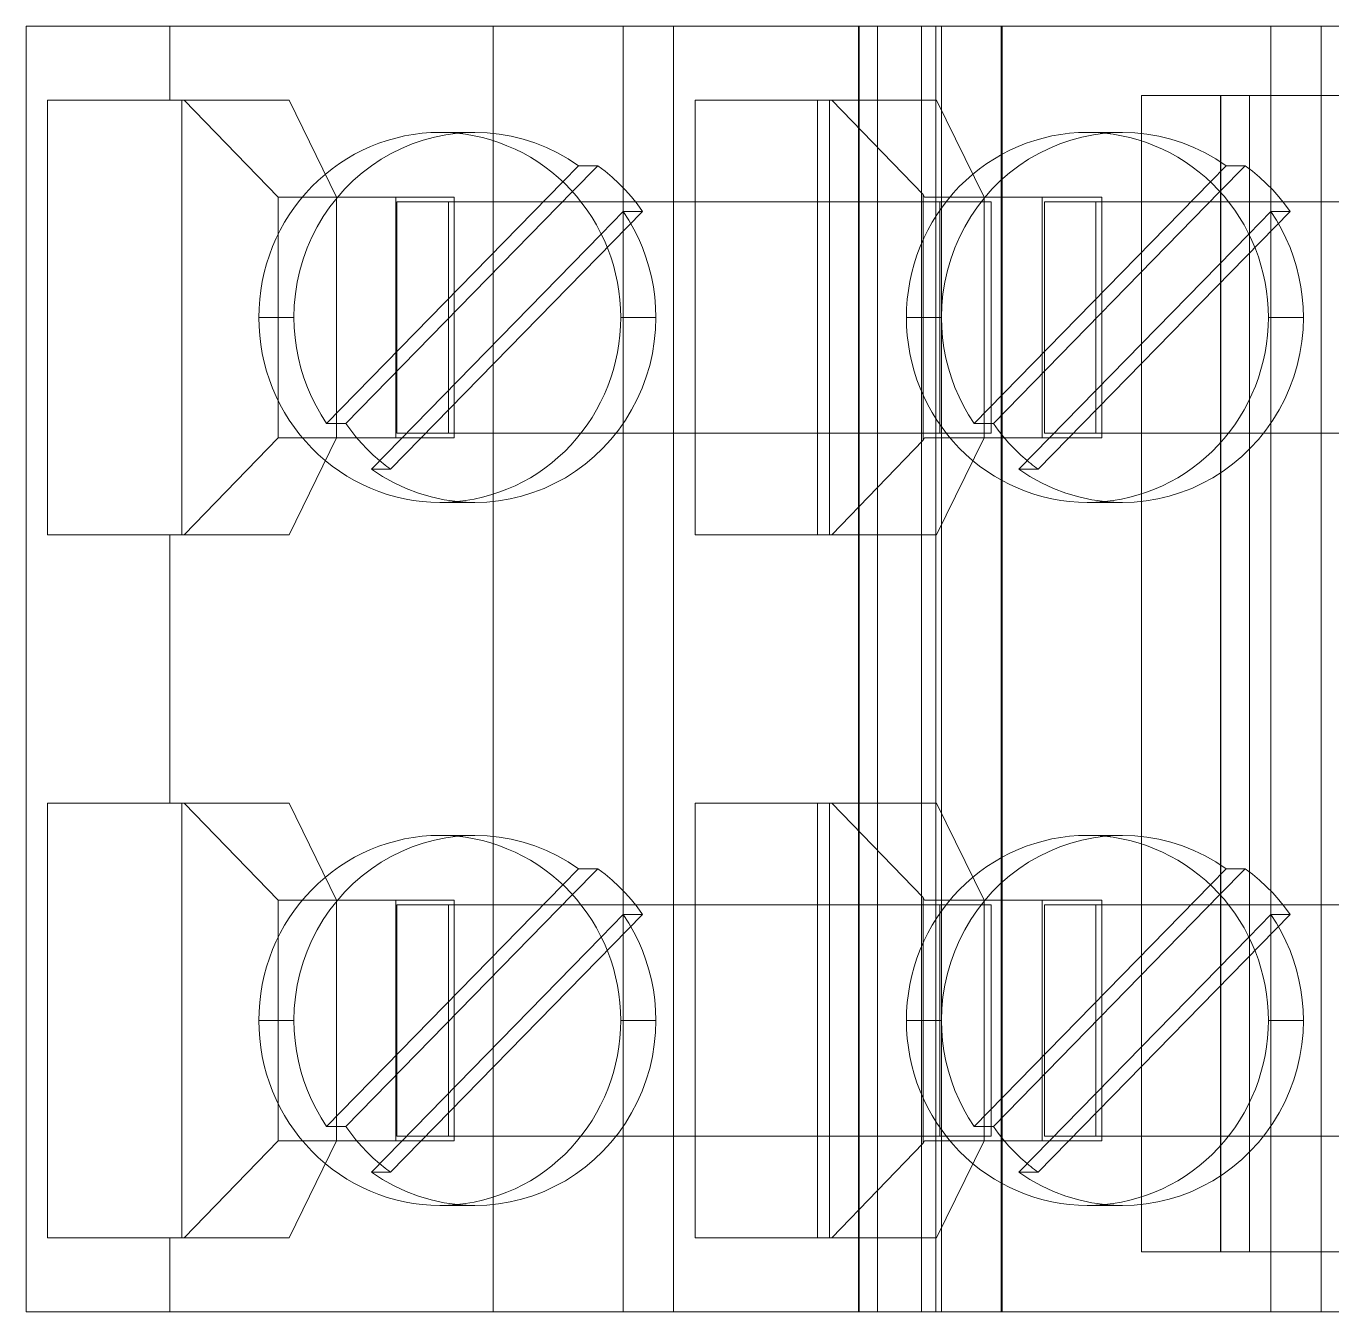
# Model space of a CAD drawing. Header units: millimetres. Extents: x 2936 to 53953, y 1541 to 47526.
# Drawn here: x 47518.46 to 47532.57, y 45527.97 to 45541.87 of the extents above; entities that cross this region are included whole.
import ezdxf

# ---------------------------------------------------------------- set-up
doc = ezdxf.new("R2010")
doc.units = ezdxf.units.MM
doc.set_wipeout_variables(frame=1)
doc.layers.add('000-PI-Oprema', color=30, linetype='Continuous', lineweight=5)

# ---------------------------------------------------------------- blocks, each defined once
blk = doc.blocks.new('2967060')
blk.add_wipeout([(-7.118, 10.618), (6.782, 10.618), (6.782, -69.382), (-7.118, -69.382)]).dxf.layer = '000-PI-Oprema'
at = {"layer": '000-PI-Oprema'}
for p, q in [((-7.118, -55.382), (-7.118, -50.382)), ((-6.368, -50.324), (-6.368, -56.47)), ((6.132, -50.324), (6.132, -56.47)), ((6.782, -55.382), (6.782, -50.382)), ((-5.218, -52.505), (-5.218, -58.374)), ((-2.718, -52.505), (-2.718, -58.374)), ((2.382, -52.505), (2.382, -58.374)), ((4.882, -52.505), (4.882, -58.374)), ((-7.118, -55.926), (-7.118, -55.382)), ((-7.118, -55.382), (-7.118, -55.382)), ((-7.118, -55.382), (6.782, -55.382)), ((6.782, -55.382), (6.782, -55.382)), ((6.782, -55.926), (6.782, -55.382)), ((-4.408, -55.622), (-4.3, -55.601)), ((-4.3, -55.601), (-4.19, -55.586)), ((-4.19, -55.586), (-4.08, -55.577)), ((-4.08, -55.577), (-3.968, -55.574)), ((-3.968, -55.953), (-3.968, -55.574)), ((-3.968, -55.574), (-3.837, -55.578)), ((-3.837, -55.578), (-3.707, -55.591)), ((-3.707, -55.591), (-3.578, -55.612)), ((-3.578, -55.612), (-3.45, -55.641)), ((3.192, -55.622), (3.3, -55.601)), ((3.3, -55.601), (3.41, -55.586)), ((3.41, -55.586), (3.52, -55.577)), ((3.52, -55.577), (3.632, -55.574)), ((3.632, -55.953), (3.632, -55.574)), ((3.632, -55.574), (3.763, -55.578)), ((3.763, -55.578), (3.893, -55.591)), ((3.893, -55.591), (4.022, -55.612)), ((4.022, -55.612), (4.15, -55.641)), ((-5.195, -55.777), (-5.113, -55.718)), ((-5.113, -55.926), (-5.113, -55.718)), ((-2.328, -58.442), (-5.113, -55.718)), ((-4.825, -55.763), (-4.724, -55.719)), ((-4.724, -55.719), (-4.621, -55.681)), ((-4.621, -55.681), (-4.515, -55.649)), ((-4.515, -55.649), (-4.408, -55.622)), ((-3.45, -55.641), (-3.326, -55.678)), ((-3.326, -55.678), (-3.203, -55.723)), ((-3.203, -55.723), (-3.084, -55.776)), ((2.405, -55.777), (2.487, -55.718)), ((2.487, -55.926), (2.487, -55.718)), ((2.487, -55.718), (5.272, -58.442)), ((2.775, -55.763), (2.876, -55.719)), ((2.876, -55.719), (2.979, -55.681)), ((2.979, -55.681), (3.085, -55.649)), ((3.085, -55.649), (3.192, -55.622)), ((4.15, -55.641), (4.274, -55.678)), ((4.274, -55.678), (4.397, -55.723)), ((4.397, -55.723), (4.516, -55.776)), ((-5.347, -55.905), (-5.273, -55.839)), ((-5.273, -55.839), (-5.195, -55.777)), ((-5.113, -55.926), (-5.02, -55.866)), ((-5.02, -55.866), (-4.924, -55.812)), ((-4.924, -55.812), (-4.825, -55.763)), ((-3.084, -55.776), (-2.969, -55.836)), ((-2.969, -55.836), (-2.857, -55.904)), ((2.253, -55.905), (2.327, -55.839)), ((2.327, -55.839), (2.405, -55.777)), ((2.487, -55.926), (2.58, -55.866)), ((2.58, -55.866), (2.676, -55.812)), ((2.676, -55.812), (2.775, -55.763)), ((4.516, -55.776), (4.631, -55.836)), ((4.631, -55.836), (4.743, -55.904)), ((-7.118, -62.382), (-7.118, -55.926)), ((-7.118, -55.926), (6.782, -55.926)), ((-5.485, -56.047), (-5.418, -55.975)), ((-5.418, -55.975), (-5.347, -55.905)), ((-4.87, -56.164), (-5.113, -55.926)), ((-4.622, -56.061), (-4.532, -56.033)), ((-4.532, -56.033), (-4.44, -56.009)), ((-4.44, -56.009), (-4.347, -55.989)), ((-4.347, -55.989), (-4.254, -55.973)), ((-4.254, -55.973), (-4.159, -55.962)), ((-4.159, -55.962), (-4.064, -55.956)), ((-4.064, -55.956), (-3.968, -55.953)), ((-3.968, -55.953), (-3.873, -55.956)), ((-3.873, -55.956), (-3.778, -55.962)), ((-3.778, -55.962), (-3.683, -55.973)), ((-3.683, -55.973), (-3.589, -55.989)), ((-3.589, -55.989), (-3.496, -56.009)), ((-3.496, -56.009), (-3.405, -56.033)), ((-3.405, -56.033), (-3.314, -56.061)), ((-2.857, -55.904), (-2.75, -55.979)), ((-2.75, -55.979), (-2.649, -56.06)), ((2.115, -56.047), (2.182, -55.975)), ((2.182, -55.975), (2.253, -55.905)), ((2.73, -56.164), (2.487, -55.926)), ((2.978, -56.061), (3.068, -56.033)), ((3.068, -56.033), (3.16, -56.009)), ((3.16, -56.009), (3.253, -55.989)), ((3.253, -55.989), (3.346, -55.973)), ((3.346, -55.973), (3.441, -55.962)), ((3.441, -55.962), (3.536, -55.956)), ((3.536, -55.956), (3.632, -55.953)), ((3.632, -55.953), (3.727, -55.956)), ((3.727, -55.956), (3.822, -55.962)), ((3.822, -55.962), (3.917, -55.973)), ((3.917, -55.973), (4.011, -55.989)), ((4.011, -55.989), (4.104, -56.009)), ((4.104, -56.009), (4.195, -56.033)), ((4.195, -56.033), (4.286, -56.061)), ((4.743, -55.904), (4.85, -55.979)), ((4.85, -55.979), (4.951, -56.06)), ((6.782, -62.382), (6.782, -55.926)), ((-6.368, -56.156), (6.132, -56.156)), ((-5.608, -56.203), (-5.549, -56.123)), ((-5.549, -56.123), (-5.485, -56.047)), ((-4.968, -56.215), (-4.884, -56.171)), ((-4.884, -56.171), (-4.799, -56.13)), ((-2.328, -58.65), (-4.87, -56.164)), ((-4.799, -56.13), (-4.711, -56.093)), ((-4.711, -56.093), (-4.622, -56.061)), ((-3.314, -56.061), (-3.225, -56.093)), ((-3.225, -56.093), (-3.138, -56.13)), ((-3.138, -56.13), (-3.052, -56.171)), ((-3.052, -56.171), (-2.969, -56.215)), ((-2.649, -56.06), (-2.554, -56.148)), ((-2.554, -56.148), (-2.464, -56.241)), ((1.992, -56.203), (2.051, -56.123)), ((2.051, -56.123), (2.115, -56.047)), ((2.632, -56.215), (2.716, -56.171)), ((2.716, -56.171), (2.801, -56.13)), ((5.272, -58.65), (2.73, -56.164)), ((2.801, -56.13), (2.889, -56.093)), ((2.889, -56.093), (2.978, -56.061)), ((4.286, -56.061), (4.375, -56.093)), ((4.375, -56.093), (4.462, -56.13)), ((4.462, -56.13), (4.548, -56.171)), ((4.548, -56.171), (4.631, -56.215)), ((4.951, -56.06), (5.046, -56.148)), ((5.046, -56.148), (5.136, -56.241)), ((-5.608, -56.41), (-5.608, -56.203)), ((-5.608, -56.203), (-5.329, -56.476)), ((-5.205, -56.373), (-5.129, -56.317)), ((-5.129, -56.317), (-5.05, -56.264)), ((-5.05, -56.264), (-4.968, -56.215)), ((-2.969, -56.215), (-2.887, -56.264)), ((-2.887, -56.264), (-2.808, -56.317)), ((-2.808, -56.317), (-2.731, -56.373)), ((-2.464, -56.241), (-2.382, -56.339)), ((1.992, -56.41), (1.992, -56.203)), ((2.271, -56.476), (1.992, -56.203)), ((2.395, -56.373), (2.471, -56.317)), ((2.471, -56.317), (2.55, -56.264)), ((2.55, -56.264), (2.632, -56.215)), ((4.631, -56.215), (4.713, -56.264)), ((4.713, -56.264), (4.792, -56.317)), ((4.792, -56.317), (4.869, -56.373)), ((5.136, -56.241), (5.218, -56.339)), ((-5.682, -56.521), (-5.608, -56.41)), ((-5.608, -56.41), (-5.435, -56.58)), ((-5.349, -56.494), (-5.279, -56.432)), ((-5.279, -56.432), (-5.205, -56.373)), ((-2.731, -56.373), (-2.658, -56.432)), ((-2.658, -56.432), (-2.588, -56.494)), ((-2.382, -56.339), (-2.306, -56.443)), ((-2.306, -56.443), (-2.236, -56.552)), ((1.918, -56.521), (1.992, -56.41)), ((1.992, -56.41), (2.165, -56.58)), ((2.251, -56.494), (2.321, -56.432)), ((2.321, -56.432), (2.395, -56.373)), ((4.869, -56.373), (4.942, -56.432)), ((4.942, -56.432), (5.012, -56.494)), ((5.218, -56.339), (5.294, -56.443)), ((5.294, -56.443), (5.364, -56.552)), ((6.132, -56.466), (-6.368, -56.466)), ((6.132, -56.47), (-6.368, -56.47)), ((-6.368, -56.47), (-6.368, -57.324)), ((-5.748, -56.637), (-5.682, -56.521)), ((-5.48, -56.629), (-5.416, -56.56)), ((-5.435, -56.58), (-2.823, -59.134)), ((-5.416, -56.56), (-5.349, -56.494)), ((-5.329, -56.476), (-2.823, -58.926)), ((-2.588, -56.494), (-2.52, -56.56)), ((-2.52, -56.56), (-2.457, -56.629)), ((-2.236, -56.552), (-2.175, -56.665)), ((1.852, -56.637), (1.918, -56.521)), ((2.12, -56.629), (2.184, -56.56)), ((2.165, -56.58), (4.777, -59.134)), ((2.184, -56.56), (2.251, -56.494)), ((4.777, -58.926), (2.271, -56.476)), ((5.012, -56.494), (5.08, -56.56)), ((5.08, -56.56), (5.143, -56.629)), ((5.364, -56.552), (5.425, -56.665)), ((6.132, -56.47), (6.132, -57.324)), ((-5.806, -56.758), (-5.748, -56.637)), ((-5.597, -56.775), (-5.54, -56.7)), ((-5.54, -56.7), (-5.48, -56.629)), ((-2.457, -56.629), (-2.396, -56.7)), ((-2.396, -56.7), (-2.339, -56.775)), ((-2.175, -56.665), (-2.12, -56.782)), ((1.794, -56.758), (1.852, -56.637)), ((2.003, -56.775), (2.06, -56.7)), ((2.06, -56.7), (2.12, -56.629)), ((5.143, -56.629), (5.204, -56.7)), ((5.204, -56.7), (5.261, -56.775)), ((5.425, -56.665), (5.48, -56.782)), ((-5.896, -57.008), (-5.855, -56.882)), ((-5.855, -56.882), (-5.806, -56.758)), ((-5.7, -56.931), (-5.651, -56.852)), ((-5.651, -56.852), (-5.597, -56.775)), ((-2.339, -56.775), (-2.286, -56.852)), ((-2.286, -56.852), (-2.236, -56.931)), ((-2.12, -56.782), (-2.074, -56.903)), ((1.704, -57.008), (1.745, -56.882)), ((1.745, -56.882), (1.794, -56.758)), ((1.9, -56.931), (1.949, -56.852)), ((1.949, -56.852), (2.003, -56.775)), ((5.261, -56.775), (5.314, -56.852)), ((5.314, -56.852), (5.364, -56.931)), ((5.48, -56.782), (5.526, -56.903)), ((-5.927, -57.137), (-5.896, -57.008)), ((-5.788, -57.097), (-5.746, -57.013)), ((-5.746, -57.013), (-5.7, -56.931)), ((-2.236, -56.931), (-2.191, -57.013)), ((-2.191, -57.013), (-2.149, -57.097)), ((-2.074, -56.903), (-2.036, -57.025)), ((-2.036, -57.025), (-2.007, -57.149)), ((1.673, -57.137), (1.704, -57.008)), ((1.812, -57.097), (1.854, -57.013)), ((1.854, -57.013), (1.9, -56.931)), ((5.364, -56.931), (5.409, -57.013)), ((5.409, -57.013), (5.451, -57.097)), ((5.526, -56.903), (5.564, -57.025)), ((5.564, -57.025), (5.593, -57.149)), ((-5.95, -57.267), (-5.927, -57.137)), ((-5.825, -57.184), (-5.788, -57.097)), ((-2.149, -57.097), (-2.111, -57.184)), ((-2.007, -57.149), (-1.985, -57.275)), ((1.65, -57.267), (1.673, -57.137)), ((1.775, -57.184), (1.812, -57.097)), ((5.451, -57.097), (5.489, -57.184)), ((5.593, -57.149), (5.615, -57.275)), ((-5.964, -57.398), (-5.95, -57.267)), ((-5.888, -57.36), (-5.859, -57.271)), ((-5.859, -57.271), (-5.825, -57.184)), ((-2.111, -57.184), (-2.078, -57.271)), ((-2.078, -57.271), (-2.049, -57.36)), ((-1.985, -57.275), (-1.973, -57.402)), ((1.636, -57.398), (1.65, -57.267)), ((1.712, -57.36), (1.741, -57.271)), ((1.741, -57.271), (1.775, -57.184)), ((5.489, -57.184), (5.522, -57.271)), ((5.522, -57.271), (5.551, -57.36)), ((5.615, -57.275), (5.627, -57.402)), ((6.132, -57.324), (-6.368, -57.324)), ((-5.968, -57.53), (-5.964, -57.398)), ((-5.932, -57.54), (-5.912, -57.45)), ((-5.912, -57.45), (-5.888, -57.36)), ((-2.049, -57.36), (-2.025, -57.45)), ((-2.025, -57.45), (-2.004, -57.54)), ((-1.973, -57.402), (-1.968, -57.53)), ((1.632, -57.53), (1.636, -57.398)), ((1.668, -57.54), (1.688, -57.45)), ((1.688, -57.45), (1.712, -57.36)), ((5.551, -57.36), (5.575, -57.45)), ((5.575, -57.45), (5.596, -57.54)), ((5.627, -57.402), (5.632, -57.53)), ((-5.968, -57.562), (-5.968, -57.53)), ((-5.968, -57.578), (-5.968, -57.53)), ((-5.967, -57.593), (-5.968, -57.562)), ((-5.968, -57.625), (-5.968, -57.578)), ((-5.948, -57.632), (-5.932, -57.54)), ((-2.004, -57.54), (-1.989, -57.632)), ((-1.968, -57.53), (-1.969, -57.562)), ((-1.969, -57.562), (-1.969, -57.593)), ((-1.968, -57.578), (-1.968, -57.53)), ((-1.968, -57.625), (-1.968, -57.578)), ((1.632, -57.562), (1.632, -57.53)), ((1.632, -57.578), (1.632, -57.53)), ((1.633, -57.593), (1.632, -57.562)), ((1.632, -57.625), (1.632, -57.578)), ((1.652, -57.632), (1.668, -57.54)), ((5.596, -57.54), (5.611, -57.632)), ((5.632, -57.53), (5.631, -57.562)), ((5.631, -57.562), (5.631, -57.593)), ((5.632, -57.578), (5.632, -57.53)), ((5.632, -57.625), (5.632, -57.578)), ((-5.968, -57.672), (-5.968, -57.625)), ((-5.968, -57.72), (-5.968, -57.672)), ((-5.968, -57.767), (-5.968, -57.72)), ((-5.966, -57.625), (-5.967, -57.593)), ((-5.964, -57.657), (-5.966, -57.625)), ((-5.966, -57.817), (-5.959, -57.724)), ((-5.962, -57.688), (-5.964, -57.657)), ((-5.959, -57.72), (-5.962, -57.688)), ((-5.959, -57.724), (-5.948, -57.632)), ((-5.942, -57.845), (-5.959, -57.72)), ((-1.978, -57.72), (-1.997, -57.863)), ((-1.989, -57.632), (-1.977, -57.724)), ((-1.975, -57.688), (-1.978, -57.72)), ((-1.977, -57.724), (-1.971, -57.817)), ((-1.973, -57.657), (-1.975, -57.688)), ((-1.971, -57.625), (-1.973, -57.657)), ((-1.969, -57.593), (-1.971, -57.625)), ((-1.968, -57.672), (-1.968, -57.625)), ((-1.968, -57.72), (-1.968, -57.672)), ((-1.968, -57.767), (-1.968, -57.72)), ((1.632, -57.672), (1.632, -57.625)), ((1.632, -57.72), (1.632, -57.672)), ((1.632, -57.767), (1.632, -57.72)), ((1.634, -57.625), (1.633, -57.593)), ((1.636, -57.657), (1.634, -57.625)), ((1.634, -57.817), (1.641, -57.724)), ((1.638, -57.688), (1.636, -57.657)), ((1.641, -57.72), (1.638, -57.688)), ((1.641, -57.724), (1.652, -57.632)), ((1.658, -57.845), (1.641, -57.72)), ((5.622, -57.72), (5.603, -57.863)), ((5.611, -57.632), (5.623, -57.724)), ((5.625, -57.688), (5.622, -57.72)), ((5.623, -57.724), (5.629, -57.817)), ((5.627, -57.657), (5.625, -57.688)), ((5.629, -57.625), (5.627, -57.657)), ((5.631, -57.593), (5.629, -57.625)), ((5.632, -57.672), (5.632, -57.625)), ((5.632, -57.72), (5.632, -57.672)), ((5.632, -57.767), (5.632, -57.72)), ((-5.968, -57.815), (-5.968, -57.767)), ((-5.968, -57.862), (-5.968, -57.815)), ((-5.968, -57.91), (-5.966, -57.817)), ((-5.968, -57.91), (-5.968, -57.862)), ((-5.918, -57.968), (-5.942, -57.845)), ((-2.668, -57.754), (-5.268, -57.754)), ((-5.268, -57.754), (-5.268, -58.398)), ((-2.718, -57.817), (-5.218, -57.817)), ((-2.668, -58.398), (-2.668, -57.754)), ((-1.997, -57.863), (-2.028, -58.003)), ((-1.971, -57.817), (-1.968, -57.91)), ((-1.968, -57.815), (-1.968, -57.767)), ((-1.968, -57.862), (-1.968, -57.815)), ((-1.968, -57.91), (-1.968, -57.862)), ((1.632, -57.815), (1.632, -57.767)), ((1.632, -57.862), (1.632, -57.815)), ((1.632, -57.91), (1.634, -57.817)), ((1.632, -57.91), (1.632, -57.862)), ((1.682, -57.968), (1.658, -57.845)), ((4.932, -57.754), (2.332, -57.754)), ((2.332, -57.754), (2.332, -58.398)), ((4.882, -57.817), (2.382, -57.817)), ((4.932, -58.398), (4.932, -57.754)), ((5.603, -57.863), (5.572, -58.003)), ((5.629, -57.817), (5.632, -57.91)), ((5.632, -57.815), (5.632, -57.767)), ((5.632, -57.862), (5.632, -57.815)), ((5.632, -57.91), (5.632, -57.862)), ((-5.966, -58.006), (-5.968, -57.91)), ((-5.959, -58.102), (-5.966, -58.006)), ((-5.885, -58.09), (-5.918, -57.968)), ((-2.028, -58.003), (-2.068, -58.141)), ((-1.971, -58.006), (-1.978, -58.102)), ((-1.968, -57.91), (-1.971, -58.006)), ((1.634, -58.006), (1.632, -57.91)), ((1.641, -58.102), (1.634, -58.006)), ((1.715, -58.09), (1.682, -57.968)), ((5.572, -58.003), (5.532, -58.141)), ((5.629, -58.006), (5.622, -58.102)), ((5.632, -57.91), (5.629, -58.006)), ((-5.947, -58.197), (-5.959, -58.102)), ((-5.844, -58.208), (-5.885, -58.09)), ((-2.068, -58.141), (-2.119, -58.275)), ((-1.978, -58.102), (-1.99, -58.197)), ((1.653, -58.197), (1.641, -58.102)), ((1.756, -58.208), (1.715, -58.09)), ((5.532, -58.141), (5.481, -58.275)), ((5.622, -58.102), (5.61, -58.197)), ((-5.93, -58.292), (-5.947, -58.197)), ((-5.908, -58.386), (-5.93, -58.292)), ((-5.796, -58.324), (-5.844, -58.208)), ((-2.119, -58.275), (-2.179, -58.405)), ((-2.007, -58.292), (-2.029, -58.386)), ((-1.99, -58.197), (-2.007, -58.292)), ((1.67, -58.292), (1.653, -58.197)), ((1.692, -58.386), (1.67, -58.292)), ((1.804, -58.324), (1.756, -58.208)), ((5.481, -58.275), (5.421, -58.405)), ((5.593, -58.292), (5.571, -58.386)), ((5.61, -58.197), (5.593, -58.292)), ((-5.882, -58.479), (-5.908, -58.386)), ((-5.741, -58.436), (-5.796, -58.324)), ((-5.678, -58.545), (-5.741, -58.436)), ((-5.268, -59.67), (-5.268, -58.398)), ((-2.668, -58.398), (-5.268, -58.398)), ((-5.218, -58.374), (-2.718, -58.374)), ((-2.668, -58.398), (-2.668, -59.67)), ((-2.179, -58.405), (-2.249, -58.53)), ((-2.029, -58.386), (-2.055, -58.479)), ((1.718, -58.479), (1.692, -58.386)), ((1.859, -58.436), (1.804, -58.324)), ((1.922, -58.545), (1.859, -58.436)), ((4.932, -58.398), (2.332, -58.398)), ((2.332, -59.67), (2.332, -58.398)), ((2.382, -58.374), (4.882, -58.374)), ((4.932, -58.398), (4.932, -59.67)), ((5.421, -58.405), (5.351, -58.53)), ((5.571, -58.386), (5.545, -58.479)), ((-5.851, -58.57), (-5.882, -58.479)), ((-5.816, -58.659), (-5.851, -58.57)), ((-5.608, -58.65), (-5.678, -58.545)), ((-2.42, -58.561), (-2.48, -58.629)), ((-2.404, -58.541), (-2.42, -58.561)), ((-2.388, -58.522), (-2.404, -58.541)), ((-2.373, -58.502), (-2.388, -58.522)), ((-2.358, -58.482), (-2.373, -58.502)), ((-2.343, -58.462), (-2.358, -58.482)), ((-2.328, -58.442), (-2.343, -58.462)), ((-2.328, -58.65), (-2.328, -58.442)), ((-2.249, -58.53), (-2.328, -58.65)), ((-2.086, -58.57), (-2.121, -58.659)), ((-2.055, -58.479), (-2.086, -58.57)), ((1.749, -58.57), (1.718, -58.479)), ((1.784, -58.659), (1.749, -58.57)), ((1.992, -58.65), (1.922, -58.545)), ((5.18, -58.561), (5.12, -58.629)), ((5.196, -58.541), (5.18, -58.561)), ((5.212, -58.522), (5.196, -58.541)), ((5.227, -58.502), (5.212, -58.522)), ((5.242, -58.482), (5.227, -58.502)), ((5.257, -58.462), (5.242, -58.482)), ((5.272, -58.442), (5.257, -58.462)), ((5.272, -58.65), (5.272, -58.442)), ((5.351, -58.53), (5.272, -58.65)), ((5.514, -58.57), (5.479, -58.659)), ((5.545, -58.479), (5.514, -58.57)), ((-5.776, -58.746), (-5.816, -58.659)), ((-5.531, -58.751), (-5.608, -58.65)), ((-2.543, -58.695), (-2.609, -58.758)), ((-2.48, -58.629), (-2.543, -58.695)), ((-2.121, -58.659), (-2.161, -58.746)), ((1.824, -58.746), (1.784, -58.659)), ((2.069, -58.751), (1.992, -58.65)), ((5.057, -58.695), (4.991, -58.758)), ((5.12, -58.629), (5.057, -58.695)), ((5.479, -58.659), (5.439, -58.746)), ((-7.118, -58.829), (6.782, -58.829)), ((-7.118, -58.841), (6.782, -58.841)), ((-5.732, -58.832), (-5.776, -58.746)), ((-5.684, -58.915), (-5.732, -58.832)), ((-5.448, -58.847), (-5.531, -58.751)), ((-5.358, -58.937), (-5.448, -58.847)), ((-2.678, -58.817), (-2.75, -58.873)), ((-2.609, -58.758), (-2.678, -58.817)), ((-2.205, -58.832), (-2.253, -58.915)), ((-2.161, -58.746), (-2.205, -58.832)), ((1.868, -58.832), (1.824, -58.746)), ((1.916, -58.915), (1.868, -58.832)), ((2.152, -58.847), (2.069, -58.751)), ((2.242, -58.937), (2.152, -58.847)), ((4.922, -58.817), (4.85, -58.873)), ((4.991, -58.758), (4.922, -58.817)), ((5.395, -58.832), (5.347, -58.915)), ((5.439, -58.746), (5.395, -58.832)), ((-5.632, -58.996), (-5.684, -58.915)), ((-5.575, -59.075), (-5.632, -58.996)), ((-5.263, -59.021), (-5.358, -58.937)), ((-5.218, -58.948), (-5.218, -59.505)), ((-2.718, -58.948), (-5.218, -58.948)), ((-2.75, -58.873), (-2.823, -58.926)), ((-2.823, -59.134), (-2.823, -58.926)), ((-2.718, -58.948), (-2.718, -59.505)), ((-2.305, -58.996), (-2.362, -59.075)), ((-2.253, -58.915), (-2.305, -58.996)), ((1.968, -58.996), (1.916, -58.915)), ((2.025, -59.075), (1.968, -58.996)), ((2.337, -59.021), (2.242, -58.937)), ((2.382, -58.948), (4.882, -58.948)), ((2.382, -58.948), (2.382, -59.505)), ((4.85, -58.873), (4.777, -58.926)), ((4.777, -59.134), (4.777, -58.926)), ((4.882, -59.505), (4.882, -58.948)), ((5.295, -58.996), (5.238, -59.075)), ((5.347, -58.915), (5.295, -58.996)), ((-5.268, -59.026), (-6.318, -59.54)), ((-5.514, -59.151), (-5.575, -59.075)), ((-5.268, -59.026), (-2.668, -59.026)), ((-5.163, -59.099), (-5.263, -59.021)), ((-5.059, -59.17), (-5.163, -59.099)), ((-2.823, -59.134), (-2.916, -59.194)), ((-1.618, -59.54), (-2.668, -59.026)), ((-2.362, -59.075), (-2.422, -59.151)), ((2.332, -59.026), (1.282, -59.54)), ((2.086, -59.151), (2.025, -59.075)), ((2.332, -59.026), (4.932, -59.026)), ((2.437, -59.099), (2.337, -59.021)), ((2.541, -59.17), (2.437, -59.099)), ((4.777, -59.134), (4.684, -59.194)), ((5.982, -59.54), (4.932, -59.026)), ((5.238, -59.075), (5.178, -59.151)), ((-5.45, -59.224), (-5.514, -59.151)), ((-5.382, -59.294), (-5.45, -59.224)), ((-4.949, -59.235), (-5.059, -59.17)), ((-4.836, -59.293), (-4.949, -59.235)), ((-3.011, -59.248), (-3.11, -59.297)), ((-2.916, -59.194), (-3.011, -59.248)), ((-2.487, -59.224), (-2.555, -59.294)), ((-2.422, -59.151), (-2.487, -59.224)), ((2.15, -59.224), (2.086, -59.151)), ((2.218, -59.294), (2.15, -59.224)), ((2.651, -59.235), (2.541, -59.17)), ((2.764, -59.293), (2.651, -59.235)), ((4.589, -59.248), (4.49, -59.297)), ((4.684, -59.194), (4.589, -59.248)), ((5.113, -59.224), (5.045, -59.294)), ((5.178, -59.151), (5.113, -59.224)), ((-5.311, -59.36), (-5.382, -59.294)), ((-5.236, -59.423), (-5.311, -59.36)), ((-5.159, -59.481), (-5.236, -59.423)), ((-4.719, -59.344), (-4.836, -59.293)), ((-4.598, -59.387), (-4.719, -59.344)), ((-4.475, -59.423), (-4.598, -59.387)), ((-4.35, -59.451), (-4.475, -59.423)), ((-3.421, -59.412), (-3.529, -59.439)), ((-3.315, -59.379), (-3.421, -59.412)), ((-3.211, -59.341), (-3.315, -59.379)), ((-3.11, -59.297), (-3.211, -59.341)), ((-2.7, -59.423), (-2.777, -59.481)), ((-2.626, -59.36), (-2.7, -59.423)), ((-2.555, -59.294), (-2.626, -59.36)), ((2.289, -59.36), (2.218, -59.294)), ((2.364, -59.423), (2.289, -59.36)), ((2.441, -59.481), (2.364, -59.423)), ((2.881, -59.344), (2.764, -59.293)), ((3.002, -59.387), (2.881, -59.344)), ((3.125, -59.423), (3.002, -59.387)), ((3.25, -59.451), (3.125, -59.423)), ((4.179, -59.412), (4.071, -59.439)), ((4.285, -59.379), (4.179, -59.412)), ((4.389, -59.341), (4.285, -59.379)), ((4.49, -59.297), (4.389, -59.341)), ((4.9, -59.423), (4.823, -59.481)), ((4.974, -59.36), (4.9, -59.423)), ((5.045, -59.294), (4.974, -59.36)), ((-7.118, -59.488), (6.782, -59.488)), ((6.782, -59.547), (-7.118, -59.547)), ((-6.318, -59.54), (-6.318, -60.672)), ((-5.218, -59.505), (-2.718, -59.505)), ((-5.218, -65.374), (-5.218, -59.505)), ((-5.079, -59.537), (-5.159, -59.481)), ((-4.997, -59.588), (-5.079, -59.537)), ((-4.223, -59.471), (-4.35, -59.451)), ((-4.096, -59.483), (-4.223, -59.471)), ((-3.968, -59.487), (-4.096, -59.483)), ((-3.858, -59.484), (-3.968, -59.487)), ((-3.968, -59.866), (-3.968, -59.487)), ((-3.748, -59.475), (-3.858, -59.484)), ((-3.638, -59.46), (-3.748, -59.475)), ((-3.529, -59.439), (-3.638, -59.46)), ((-2.858, -59.537), (-2.94, -59.588)), ((-2.777, -59.481), (-2.858, -59.537)), ((-2.718, -65.374), (-2.718, -59.505)), ((-1.618, -59.54), (-1.618, -60.672)), ((1.282, -59.54), (1.282, -60.672)), ((2.382, -65.374), (2.382, -59.505)), ((2.382, -59.505), (4.882, -59.505)), ((2.521, -59.537), (2.441, -59.481)), ((2.603, -59.588), (2.521, -59.537)), ((3.377, -59.471), (3.25, -59.451)), ((3.504, -59.483), (3.377, -59.471)), ((3.632, -59.487), (3.504, -59.483)), ((3.742, -59.484), (3.632, -59.487)), ((3.632, -59.866), (3.632, -59.487)), ((3.852, -59.475), (3.742, -59.484)), ((3.962, -59.46), (3.852, -59.475)), ((4.071, -59.439), (3.962, -59.46)), ((4.742, -59.537), (4.66, -59.588)), ((4.823, -59.481), (4.742, -59.537)), ((4.882, -65.374), (4.882, -59.505)), ((5.982, -59.54), (5.982, -60.672)), ((-7.118, -59.704), (6.782, -59.704)), ((-5.296, -59.686), (-6.318, -60.672)), ((-5.268, -59.67), (-5.296, -59.686)), ((-5.296, -59.686), (-2.641, -59.686)), ((-4.911, -59.635), (-4.997, -59.588)), ((-4.824, -59.678), (-4.911, -59.635)), ((-4.734, -59.717), (-4.824, -59.678)), ((-3.113, -59.678), (-3.202, -59.717)), ((-3.025, -59.635), (-3.113, -59.678)), ((-2.94, -59.588), (-3.025, -59.635)), ((-2.641, -59.686), (-2.668, -59.67)), ((-1.618, -60.672), (-2.641, -59.686)), ((2.304, -59.686), (1.282, -60.672)), ((2.332, -59.67), (2.304, -59.686)), ((2.304, -59.686), (4.959, -59.686)), ((2.689, -59.635), (2.603, -59.588)), ((2.776, -59.678), (2.689, -59.635)), ((2.866, -59.717), (2.776, -59.678)), ((4.487, -59.678), (4.398, -59.717)), ((4.575, -59.635), (4.487, -59.678)), ((4.66, -59.588), (4.575, -59.635)), ((4.959, -59.686), (4.932, -59.67)), ((5.982, -60.672), (4.959, -59.686)), ((-4.643, -59.752), (-4.734, -59.717)), ((-4.549, -59.782), (-4.643, -59.752)), ((-4.454, -59.808), (-4.549, -59.782)), ((-4.358, -59.829), (-4.454, -59.808)), ((-4.261, -59.845), (-4.358, -59.829)), ((-4.164, -59.857), (-4.261, -59.845)), ((-3.676, -59.845), (-3.773, -59.857)), ((-3.579, -59.829), (-3.676, -59.845)), ((-3.483, -59.808), (-3.579, -59.829)), ((-3.388, -59.782), (-3.483, -59.808)), ((-3.294, -59.752), (-3.388, -59.782)), ((-3.202, -59.717), (-3.294, -59.752)), ((2.957, -59.752), (2.866, -59.717)), ((3.051, -59.782), (2.957, -59.752)), ((3.146, -59.808), (3.051, -59.782)), ((3.242, -59.829), (3.146, -59.808)), ((3.339, -59.845), (3.242, -59.829)), ((3.436, -59.857), (3.339, -59.845)), ((3.924, -59.845), (3.827, -59.857)), ((4.021, -59.829), (3.924, -59.845)), ((4.117, -59.808), (4.021, -59.829)), ((4.212, -59.782), (4.117, -59.808)), ((4.306, -59.752), (4.212, -59.782)), ((4.398, -59.717), (4.306, -59.752)), ((-4.066, -59.864), (-4.164, -59.857)), ((-3.968, -59.866), (-4.066, -59.864)), ((-3.871, -59.864), (-3.968, -59.866)), ((-3.773, -59.857), (-3.871, -59.864)), ((3.534, -59.864), (3.436, -59.857)), ((3.632, -59.866), (3.534, -59.864)), ((3.729, -59.864), (3.632, -59.866)), ((3.827, -59.857), (3.729, -59.864)), ((-7.118, -60.178), (6.782, -60.178)), ((-7.118, -60.377), (6.782, -60.377)), ((6.782, -60.382), (-7.118, -60.382)), ((-6.318, -60.699), (-6.318, -60.672)), ((-1.618, -60.699), (-1.618, -60.672)), ((1.282, -60.699), (1.282, -60.672)), ((5.982, -60.699), (5.982, -60.672)), ((-6.318, -62.15), (-6.318, -60.699)), ((-6.318, -60.699), (-1.618, -60.699)), ((-1.618, -60.828), (-6.318, -60.828)), ((-1.618, -62.15), (-1.618, -60.699)), ((1.282, -62.15), (1.282, -60.699)), ((1.282, -60.699), (5.982, -60.699)), ((5.982, -60.828), (1.282, -60.828)), ((5.982, -62.15), (5.982, -60.699)), ((-1.618, -62.15), (-6.318, -62.15)), ((5.982, -62.15), (1.282, -62.15)), ((-7.118, -62.926), (-7.118, -62.382)), ((-7.118, -62.382), (-7.118, -62.382)), ((-7.118, -62.382), (6.782, -62.382)), ((6.782, -62.382), (6.782, -62.382)), ((6.782, -62.926), (6.782, -62.382)), ((-4.621, -62.681), (-4.515, -62.649)), ((-4.515, -62.649), (-4.408, -62.622)), ((-4.408, -62.622), (-4.3, -62.601)), ((-4.3, -62.601), (-4.19, -62.586)), ((-4.19, -62.586), (-4.08, -62.577)), ((-4.08, -62.577), (-3.968, -62.574)), ((-3.968, -62.953), (-3.968, -62.574)), ((-3.968, -62.574), (-3.837, -62.578)), ((-3.837, -62.578), (-3.707, -62.591)), ((-3.707, -62.591), (-3.578, -62.612)), ((-3.578, -62.612), (-3.45, -62.641)), ((-3.45, -62.641), (-3.326, -62.678)), ((2.979, -62.681), (3.085, -62.649)), ((3.085, -62.649), (3.192, -62.622)), ((3.192, -62.622), (3.3, -62.601)), ((3.3, -62.601), (3.41, -62.586)), ((3.41, -62.586), (3.52, -62.577)), ((3.52, -62.577), (3.632, -62.574)), ((3.632, -62.953), (3.632, -62.574)), ((3.632, -62.574), (3.763, -62.578)), ((3.763, -62.578), (3.893, -62.591)), ((3.893, -62.591), (4.022, -62.612)), ((4.022, -62.612), (4.15, -62.641)), ((4.15, -62.641), (4.274, -62.678)), ((-5.273, -62.839), (-5.195, -62.777)), ((-5.195, -62.777), (-5.113, -62.718)), ((-5.113, -62.926), (-5.113, -62.718)), ((-2.328, -65.442), (-5.113, -62.718)), ((-5.02, -62.866), (-4.924, -62.812)), ((-4.924, -62.812), (-4.825, -62.763)), ((-4.825, -62.763), (-4.724, -62.719)), ((-4.724, -62.719), (-4.621, -62.681)), ((-3.326, -62.678), (-3.203, -62.723)), ((-3.203, -62.723), (-3.084, -62.776)), ((-3.084, -62.776), (-2.969, -62.836)), ((2.327, -62.839), (2.405, -62.777)), ((2.405, -62.777), (2.487, -62.718)), ((2.487, -62.926), (2.487, -62.718)), ((2.487, -62.718), (5.272, -65.442)), ((2.58, -62.866), (2.676, -62.812)), ((2.676, -62.812), (2.775, -62.763)), ((2.775, -62.763), (2.876, -62.719)), ((2.876, -62.719), (2.979, -62.681)), ((4.274, -62.678), (4.397, -62.723)), ((4.397, -62.723), (4.516, -62.776)), ((4.516, -62.776), (4.631, -62.836)), ((-7.118, -69.382), (-7.118, -62.926)), ((-7.118, -62.926), (6.782, -62.926)), ((-5.418, -62.975), (-5.347, -62.905)), ((-5.347, -62.905), (-5.273, -62.839)), ((-5.113, -62.926), (-5.02, -62.866)), ((-4.87, -63.164), (-5.113, -62.926)), ((-4.159, -62.962), (-4.064, -62.956)), ((-4.064, -62.956), (-3.968, -62.953)), ((-3.968, -62.953), (-3.873, -62.956)), ((-3.873, -62.956), (-3.778, -62.962)), ((-2.969, -62.836), (-2.857, -62.904)), ((-2.857, -62.904), (-2.75, -62.979)), ((2.182, -62.975), (2.253, -62.905)), ((2.253, -62.905), (2.327, -62.839)), ((2.487, -62.926), (2.58, -62.866)), ((2.73, -63.164), (2.487, -62.926)), ((3.441, -62.962), (3.536, -62.956)), ((3.536, -62.956), (3.632, -62.953)), ((3.632, -62.953), (3.727, -62.956)), ((3.727, -62.956), (3.822, -62.962)), ((4.631, -62.836), (4.743, -62.904)), ((4.743, -62.904), (4.85, -62.979)), ((6.782, -69.382), (6.782, -62.926)), ((-5.549, -63.123), (-5.485, -63.047)), ((-5.485, -63.047), (-5.418, -62.975)), ((-4.799, -63.13), (-4.711, -63.093)), ((-4.711, -63.093), (-4.622, -63.061)), ((-4.622, -63.061), (-4.532, -63.033)), ((-4.532, -63.033), (-4.44, -63.009)), ((-4.44, -63.009), (-4.347, -62.989)), ((-4.347, -62.989), (-4.254, -62.973)), ((-4.254, -62.973), (-4.159, -62.962)), ((-3.778, -62.962), (-3.683, -62.973)), ((-3.683, -62.973), (-3.589, -62.989)), ((-3.589, -62.989), (-3.496, -63.009)), ((-3.496, -63.009), (-3.405, -63.033)), ((-3.405, -63.033), (-3.314, -63.061)), ((-3.314, -63.061), (-3.225, -63.093)), ((-3.225, -63.093), (-3.138, -63.13)), ((-2.75, -62.979), (-2.649, -63.06)), ((-2.649, -63.06), (-2.554, -63.148)), ((2.051, -63.123), (2.115, -63.047)), ((2.115, -63.047), (2.182, -62.975)), ((2.801, -63.13), (2.889, -63.093)), ((2.889, -63.093), (2.978, -63.061)), ((2.978, -63.061), (3.068, -63.033)), ((3.068, -63.033), (3.16, -63.009)), ((3.16, -63.009), (3.253, -62.989)), ((3.253, -62.989), (3.346, -62.973)), ((3.346, -62.973), (3.441, -62.962)), ((3.822, -62.962), (3.917, -62.973)), ((3.917, -62.973), (4.011, -62.989)), ((4.011, -62.989), (4.104, -63.009)), ((4.104, -63.009), (4.195, -63.033)), ((4.195, -63.033), (4.286, -63.061)), ((4.286, -63.061), (4.375, -63.093)), ((4.375, -63.093), (4.462, -63.13)), ((4.85, -62.979), (4.951, -63.06)), ((4.951, -63.06), (5.046, -63.148)), ((-5.608, -63.203), (-5.549, -63.123)), ((-5.608, -63.41), (-5.608, -63.203)), ((-5.608, -63.203), (-5.329, -63.476)), ((-5.05, -63.264), (-4.968, -63.215)), ((-4.968, -63.215), (-4.884, -63.171)), ((-4.884, -63.171), (-4.799, -63.13)), ((-2.328, -65.65), (-4.87, -63.164)), ((-3.138, -63.13), (-3.052, -63.171)), ((-3.052, -63.171), (-2.969, -63.215)), ((-2.969, -63.215), (-2.887, -63.264)), ((-2.554, -63.148), (-2.464, -63.241)), ((1.992, -63.203), (2.051, -63.123)), ((1.992, -63.41), (1.992, -63.203)), ((2.271, -63.476), (1.992, -63.203)), ((2.55, -63.264), (2.632, -63.215)), ((2.632, -63.215), (2.716, -63.171)), ((2.716, -63.171), (2.801, -63.13)), ((5.272, -65.65), (2.73, -63.164)), ((4.462, -63.13), (4.548, -63.171)), ((4.548, -63.171), (4.631, -63.215)), ((4.631, -63.215), (4.713, -63.264)), ((5.046, -63.148), (5.136, -63.241)), ((-5.279, -63.432), (-5.205, -63.373)), ((-5.205, -63.373), (-5.129, -63.317)), ((-5.129, -63.317), (-5.05, -63.264)), ((-2.887, -63.264), (-2.808, -63.317)), ((-2.808, -63.317), (-2.731, -63.373)), ((-2.731, -63.373), (-2.658, -63.432)), ((-2.464, -63.241), (-2.382, -63.339)), ((-2.382, -63.339), (-2.306, -63.443)), ((2.321, -63.432), (2.395, -63.373)), ((2.395, -63.373), (2.471, -63.317)), ((2.471, -63.317), (2.55, -63.264)), ((4.713, -63.264), (4.792, -63.317)), ((4.792, -63.317), (4.869, -63.373)), ((4.869, -63.373), (4.942, -63.432)), ((5.136, -63.241), (5.218, -63.339)), ((5.218, -63.339), (5.294, -63.443)), ((-5.682, -63.521), (-5.608, -63.41)), ((-5.608, -63.41), (-5.435, -63.58)), ((-5.416, -63.56), (-5.349, -63.494)), ((-5.349, -63.494), (-5.279, -63.432)), ((-5.329, -63.476), (-2.823, -65.926)), ((-2.658, -63.432), (-2.588, -63.494)), ((-2.588, -63.494), (-2.52, -63.56)), ((-2.306, -63.443), (-2.236, -63.552)), ((1.918, -63.521), (1.992, -63.41)), ((1.992, -63.41), (2.165, -63.58)), ((2.184, -63.56), (2.251, -63.494)), ((2.251, -63.494), (2.321, -63.432)), ((4.777, -65.926), (2.271, -63.476)), ((4.942, -63.432), (5.012, -63.494)), ((5.012, -63.494), (5.08, -63.56)), ((5.294, -63.443), (5.364, -63.552)), ((-5.806, -63.758), (-5.748, -63.637)), ((-5.748, -63.637), (-5.682, -63.521)), ((-5.54, -63.7), (-5.48, -63.629)), ((-5.48, -63.629), (-5.416, -63.56)), ((-5.435, -63.58), (-2.823, -66.134)), ((-2.52, -63.56), (-2.457, -63.629)), ((-2.457, -63.629), (-2.396, -63.7)), ((-2.236, -63.552), (-2.175, -63.665)), ((1.794, -63.758), (1.852, -63.637)), ((1.852, -63.637), (1.918, -63.521)), ((2.06, -63.7), (2.12, -63.629)), ((2.12, -63.629), (2.184, -63.56)), ((2.165, -63.58), (4.777, -66.134)), ((5.08, -63.56), (5.143, -63.629)), ((5.143, -63.629), (5.204, -63.7)), ((5.364, -63.552), (5.425, -63.665)), ((-5.855, -63.882), (-5.806, -63.758)), ((-5.651, -63.852), (-5.597, -63.775)), ((-5.597, -63.775), (-5.54, -63.7)), ((-2.396, -63.7), (-2.339, -63.775)), ((-2.339, -63.775), (-2.286, -63.852)), ((-2.175, -63.665), (-2.12, -63.782)), ((-2.12, -63.782), (-2.074, -63.903)), ((1.745, -63.882), (1.794, -63.758)), ((1.949, -63.852), (2.003, -63.775)), ((2.003, -63.775), (2.06, -63.7)), ((5.204, -63.7), (5.261, -63.775)), ((5.261, -63.775), (5.314, -63.852)), ((5.425, -63.665), (5.48, -63.782)), ((5.48, -63.782), (5.526, -63.903)), ((-5.896, -64.008), (-5.855, -63.882)), ((-5.746, -64.013), (-5.7, -63.931)), ((-5.7, -63.931), (-5.651, -63.852)), ((-2.286, -63.852), (-2.236, -63.931)), ((-2.236, -63.931), (-2.191, -64.013)), ((-2.074, -63.903), (-2.036, -64.025)), ((1.704, -64.008), (1.745, -63.882)), ((1.854, -64.013), (1.9, -63.931)), ((1.9, -63.931), (1.949, -63.852)), ((5.314, -63.852), (5.364, -63.931)), ((5.364, -63.931), (5.409, -64.013)), ((5.526, -63.903), (5.564, -64.025)), ((-5.927, -64.137), (-5.896, -64.008)), ((-5.788, -64.097), (-5.746, -64.013)), ((-2.191, -64.013), (-2.149, -64.097)), ((-2.036, -64.025), (-2.007, -64.149)), ((1.673, -64.137), (1.704, -64.008)), ((1.812, -64.097), (1.854, -64.013)), ((5.409, -64.013), (5.451, -64.097)), ((5.564, -64.025), (5.593, -64.149)), ((-5.95, -64.267), (-5.927, -64.137)), ((-5.859, -64.271), (-5.825, -64.184)), ((-5.825, -64.184), (-5.788, -64.097)), ((-2.149, -64.097), (-2.111, -64.184)), ((-2.111, -64.184), (-2.078, -64.271)), ((-2.007, -64.149), (-1.985, -64.275)), ((1.65, -64.267), (1.673, -64.137)), ((1.741, -64.271), (1.775, -64.184)), ((1.775, -64.184), (1.812, -64.097)), ((5.451, -64.097), (5.489, -64.184)), ((5.489, -64.184), (5.522, -64.271)), ((5.593, -64.149), (5.615, -64.275)), ((-7.118, -64.332), (6.782, -64.332)), ((-5.964, -64.398), (-5.95, -64.267)), ((-5.912, -64.45), (-5.888, -64.36)), ((-5.888, -64.36), (-5.859, -64.271)), ((-2.078, -64.271), (-2.049, -64.36)), ((-2.049, -64.36), (-2.025, -64.45)), ((-1.985, -64.275), (-1.973, -64.402)), ((1.636, -64.398), (1.65, -64.267)), ((1.688, -64.45), (1.712, -64.36)), ((1.712, -64.36), (1.741, -64.271)), ((5.522, -64.271), (5.551, -64.36)), ((5.551, -64.36), (5.575, -64.45)), ((5.615, -64.275), (5.627, -64.402)), ((-5.968, -64.53), (-5.964, -64.398)), ((-5.932, -64.54), (-5.912, -64.45)), ((-2.025, -64.45), (-2.004, -64.54)), ((-1.973, -64.402), (-1.968, -64.53)), ((1.632, -64.53), (1.636, -64.398)), ((1.668, -64.54), (1.688, -64.45)), ((5.575, -64.45), (5.596, -64.54)), ((5.627, -64.402), (5.632, -64.53)), ((-5.968, -64.562), (-5.968, -64.53)), ((-5.968, -64.578), (-5.968, -64.53)), ((-5.967, -64.593), (-5.968, -64.562)), ((-5.968, -64.625), (-5.968, -64.578)), ((-5.968, -64.672), (-5.968, -64.625)), ((-5.966, -64.625), (-5.967, -64.593)), ((-5.964, -64.657), (-5.966, -64.625)), ((-5.959, -64.724), (-5.948, -64.632)), ((-5.948, -64.632), (-5.932, -64.54)), ((-2.004, -64.54), (-1.989, -64.632)), ((-1.989, -64.632), (-1.977, -64.724)), ((-1.971, -64.625), (-1.973, -64.657)), ((-1.969, -64.593), (-1.971, -64.625)), ((-1.968, -64.53), (-1.969, -64.562)), ((-1.969, -64.562), (-1.969, -64.593)), ((-1.968, -64.578), (-1.968, -64.53)), ((-1.968, -64.625), (-1.968, -64.578)), ((-1.968, -64.672), (-1.968, -64.625)), ((1.632, -64.562), (1.632, -64.53)), ((1.632, -64.578), (1.632, -64.53)), ((1.633, -64.593), (1.632, -64.562)), ((1.632, -64.625), (1.632, -64.578)), ((1.632, -64.672), (1.632, -64.625)), ((1.634, -64.625), (1.633, -64.593)), ((1.636, -64.657), (1.634, -64.625)), ((1.641, -64.724), (1.652, -64.632)), ((1.652, -64.632), (1.668, -64.54)), ((5.596, -64.54), (5.611, -64.632)), ((5.611, -64.632), (5.623, -64.724)), ((5.629, -64.625), (5.627, -64.657)), ((5.631, -64.593), (5.629, -64.625)), ((5.632, -64.53), (5.631, -64.562)), ((5.631, -64.562), (5.631, -64.593)), ((5.632, -64.578), (5.632, -64.53)), ((5.632, -64.625), (5.632, -64.578)), ((5.632, -64.672), (5.632, -64.625)), ((-5.968, -64.72), (-5.968, -64.672)), ((-5.968, -64.767), (-5.968, -64.72)), ((-5.968, -64.815), (-5.968, -64.767)), ((-5.966, -64.817), (-5.959, -64.724)), ((-5.962, -64.688), (-5.964, -64.657)), ((-5.959, -64.72), (-5.962, -64.688)), ((-5.942, -64.845), (-5.959, -64.72)), ((-5.268, -64.754), (-2.668, -64.754)), ((-5.268, -65.387), (-5.268, -64.754)), ((-2.668, -65.387), (-2.668, -64.754)), ((-1.978, -64.72), (-1.997, -64.863)), ((-1.975, -64.688), (-1.978, -64.72)), ((-1.977, -64.724), (-1.971, -64.817)), ((-1.973, -64.657), (-1.975, -64.688)), ((-1.968, -64.72), (-1.968, -64.672)), ((-1.968, -64.767), (-1.968, -64.72)), ((-1.968, -64.815), (-1.968, -64.767)), ((1.632, -64.72), (1.632, -64.672)), ((1.632, -64.767), (1.632, -64.72)), ((1.632, -64.815), (1.632, -64.767)), ((1.634, -64.817), (1.641, -64.724)), ((1.638, -64.688), (1.636, -64.657)), ((1.641, -64.72), (1.638, -64.688)), ((1.658, -64.845), (1.641, -64.72)), ((2.332, -64.754), (4.932, -64.754)), ((2.332, -65.387), (2.332, -64.754)), ((4.932, -65.387), (4.932, -64.754)), ((5.622, -64.72), (5.603, -64.863)), ((5.625, -64.688), (5.622, -64.72)), ((5.623, -64.724), (5.629, -64.817)), ((5.627, -64.657), (5.625, -64.688)), ((5.632, -64.72), (5.632, -64.672)), ((5.632, -64.767), (5.632, -64.72)), ((5.632, -64.815), (5.632, -64.767)), ((-5.968, -64.862), (-5.968, -64.815)), ((-5.968, -64.91), (-5.966, -64.817)), ((-5.968, -64.91), (-5.968, -64.862)), ((-5.966, -65.006), (-5.968, -64.91)), ((-5.918, -64.968), (-5.942, -64.845)), ((-5.218, -64.817), (-2.718, -64.817)), ((-1.997, -64.863), (-2.028, -65.003)), ((-1.971, -64.817), (-1.968, -64.91)), ((-1.968, -64.91), (-1.971, -65.006)), ((-1.968, -64.862), (-1.968, -64.815)), ((-1.968, -64.91), (-1.968, -64.862)), ((1.632, -64.862), (1.632, -64.815)), ((1.632, -64.91), (1.634, -64.817)), ((1.632, -64.91), (1.632, -64.862)), ((1.634, -65.006), (1.632, -64.91)), ((1.682, -64.968), (1.658, -64.845)), ((4.882, -64.817), (2.382, -64.817)), ((5.603, -64.863), (5.572, -65.003)), ((5.629, -64.817), (5.632, -64.91)), ((5.632, -64.91), (5.629, -65.006)), ((5.632, -64.862), (5.632, -64.815)), ((5.632, -64.91), (5.632, -64.862)), ((-5.959, -65.102), (-5.966, -65.006)), ((-5.885, -65.09), (-5.918, -64.968)), ((-2.028, -65.003), (-2.068, -65.141)), ((-1.971, -65.006), (-1.978, -65.102)), ((1.641, -65.102), (1.634, -65.006)), ((1.715, -65.09), (1.682, -64.968)), ((5.572, -65.003), (5.532, -65.141)), ((5.629, -65.006), (5.622, -65.102)), ((-5.947, -65.197), (-5.959, -65.102)), ((-5.93, -65.292), (-5.947, -65.197)), ((-5.844, -65.208), (-5.885, -65.09)), ((-5.796, -65.324), (-5.844, -65.208)), ((-2.068, -65.141), (-2.119, -65.275)), ((-1.99, -65.197), (-2.007, -65.292)), ((-1.978, -65.102), (-1.99, -65.197)), ((1.653, -65.197), (1.641, -65.102)), ((1.67, -65.292), (1.653, -65.197)), ((1.756, -65.208), (1.715, -65.09)), ((1.804, -65.324), (1.756, -65.208)), ((5.532, -65.141), (5.481, -65.275)), ((5.61, -65.197), (5.593, -65.292)), ((5.622, -65.102), (5.61, -65.197)), ((-5.908, -65.386), (-5.93, -65.292)), ((-5.741, -65.436), (-5.796, -65.324)), ((-2.119, -65.275), (-2.179, -65.405)), ((-2.007, -65.292), (-2.029, -65.386)), ((1.692, -65.386), (1.67, -65.292)), ((1.859, -65.436), (1.804, -65.324)), ((5.481, -65.275), (5.421, -65.405)), ((5.593, -65.292), (5.571, -65.386)), ((-5.882, -65.479), (-5.908, -65.386)), ((-5.851, -65.57), (-5.882, -65.479)), ((-5.678, -65.545), (-5.741, -65.436)), ((-5.268, -66.659), (-5.268, -65.387)), ((-2.668, -65.387), (-5.268, -65.387)), ((-2.718, -65.374), (-5.218, -65.374)), ((-2.668, -65.387), (-2.668, -66.659)), ((-2.358, -65.482), (-2.373, -65.502)), ((-2.343, -65.462), (-2.358, -65.482)), ((-2.328, -65.442), (-2.343, -65.462)), ((-2.328, -65.65), (-2.328, -65.442)), ((-2.179, -65.405), (-2.249, -65.53)), ((-2.055, -65.479), (-2.086, -65.57)), ((-2.029, -65.386), (-2.055, -65.479)), ((1.718, -65.479), (1.692, -65.386)), ((1.749, -65.57), (1.718, -65.479)), ((1.922, -65.545), (1.859, -65.436)), ((2.332, -66.659), (2.332, -65.387)), ((4.932, -65.387), (2.332, -65.387)), ((4.882, -65.374), (2.382, -65.374)), ((4.932, -65.387), (4.932, -66.659)), ((5.242, -65.482), (5.227, -65.502)), ((5.257, -65.462), (5.242, -65.482)), ((5.272, -65.442), (5.257, -65.462)), ((5.272, -65.65), (5.272, -65.442)), ((5.421, -65.405), (5.351, -65.53)), ((5.545, -65.479), (5.514, -65.57)), ((5.571, -65.386), (5.545, -65.479)), ((-5.816, -65.659), (-5.851, -65.57)), ((-5.608, -65.65), (-5.678, -65.545)), ((-2.48, -65.629), (-2.543, -65.695)), ((-2.42, -65.561), (-2.48, -65.629)), ((-2.404, -65.541), (-2.42, -65.561)), ((-2.388, -65.522), (-2.404, -65.541)), ((-2.373, -65.502), (-2.388, -65.522)), ((-2.249, -65.53), (-2.328, -65.65)), ((-2.086, -65.57), (-2.121, -65.659)), ((1.784, -65.659), (1.749, -65.57)), ((1.992, -65.65), (1.922, -65.545)), ((5.12, -65.629), (5.057, -65.695)), ((5.18, -65.561), (5.12, -65.629)), ((5.196, -65.541), (5.18, -65.561)), ((5.212, -65.522), (5.196, -65.541)), ((5.227, -65.502), (5.212, -65.522)), ((5.351, -65.53), (5.272, -65.65)), ((5.514, -65.57), (5.479, -65.659)), ((-5.776, -65.746), (-5.816, -65.659)), ((-5.732, -65.832), (-5.776, -65.746)), ((-5.531, -65.751), (-5.608, -65.65)), ((-5.448, -65.847), (-5.531, -65.751)), ((-2.609, -65.758), (-2.678, -65.817)), ((-2.543, -65.695), (-2.609, -65.758)), ((-2.161, -65.746), (-2.205, -65.832)), ((-2.121, -65.659), (-2.161, -65.746)), ((1.824, -65.746), (1.784, -65.659)), ((1.868, -65.832), (1.824, -65.746)), ((2.069, -65.751), (1.992, -65.65)), ((2.152, -65.847), (2.069, -65.751)), ((4.991, -65.758), (4.922, -65.817)), ((5.057, -65.695), (4.991, -65.758)), ((5.439, -65.746), (5.395, -65.832)), ((5.479, -65.659), (5.439, -65.746)), ((-5.684, -65.915), (-5.732, -65.832)), ((-5.632, -65.996), (-5.684, -65.915)), ((-5.358, -65.937), (-5.448, -65.847)), ((-2.75, -65.873), (-2.823, -65.926)), ((-2.678, -65.817), (-2.75, -65.873)), ((-2.253, -65.915), (-2.305, -65.996)), ((-2.205, -65.832), (-2.253, -65.915)), ((1.916, -65.915), (1.868, -65.832)), ((1.968, -65.996), (1.916, -65.915)), ((2.242, -65.937), (2.152, -65.847)), ((4.85, -65.873), (4.777, -65.926)), ((4.922, -65.817), (4.85, -65.873)), ((5.347, -65.915), (5.295, -65.996)), ((5.395, -65.832), (5.347, -65.915)), ((-5.268, -66.026), (-6.318, -66.54)), ((-5.575, -66.075), (-5.632, -65.996)), ((-5.263, -66.021), (-5.358, -65.937)), ((-2.668, -66.026), (-5.268, -66.026)), ((-5.163, -66.099), (-5.263, -66.021)), ((-2.823, -66.134), (-2.823, -65.926)), ((-1.618, -66.54), (-2.668, -66.026)), ((-2.305, -65.996), (-2.362, -66.075)), ((2.332, -66.026), (1.282, -66.54)), ((2.025, -66.075), (1.968, -65.996)), ((2.337, -66.021), (2.242, -65.937)), ((2.332, -66.026), (4.932, -66.026)), ((2.437, -66.099), (2.337, -66.021)), ((4.777, -66.134), (4.777, -65.926)), ((5.982, -66.54), (4.932, -66.026)), ((5.295, -65.996), (5.238, -66.075)), ((-5.514, -66.151), (-5.575, -66.075)), ((-5.45, -66.224), (-5.514, -66.151)), ((-5.059, -66.17), (-5.163, -66.099)), ((-4.949, -66.235), (-5.059, -66.17)), ((-2.916, -66.194), (-3.011, -66.248)), ((-2.823, -66.134), (-2.916, -66.194)), ((-2.422, -66.151), (-2.487, -66.224)), ((-2.362, -66.075), (-2.422, -66.151)), ((2.086, -66.151), (2.025, -66.075)), ((2.15, -66.224), (2.086, -66.151)), ((2.541, -66.17), (2.437, -66.099)), ((2.651, -66.235), (2.541, -66.17)), ((4.684, -66.194), (4.589, -66.248)), ((4.777, -66.134), (4.684, -66.194)), ((5.178, -66.151), (5.113, -66.224)), ((5.238, -66.075), (5.178, -66.151)), ((-5.382, -66.294), (-5.45, -66.224)), ((-5.311, -66.36), (-5.382, -66.294)), ((-4.836, -66.293), (-4.949, -66.235)), ((-4.719, -66.344), (-4.836, -66.293)), ((-4.598, -66.387), (-4.719, -66.344)), ((-3.211, -66.341), (-3.315, -66.379)), ((-3.11, -66.297), (-3.211, -66.341)), ((-3.011, -66.248), (-3.11, -66.297)), ((-2.555, -66.294), (-2.626, -66.36)), ((-2.487, -66.224), (-2.555, -66.294)), ((2.218, -66.294), (2.15, -66.224)), ((2.289, -66.36), (2.218, -66.294)), ((2.764, -66.293), (2.651, -66.235)), ((2.881, -66.344), (2.764, -66.293)), ((3.002, -66.387), (2.881, -66.344)), ((4.389, -66.341), (4.285, -66.379)), ((4.49, -66.297), (4.389, -66.341)), ((4.589, -66.248), (4.49, -66.297)), ((5.045, -66.294), (4.974, -66.36)), ((5.113, -66.224), (5.045, -66.294)), ((-5.236, -66.423), (-5.311, -66.36)), ((-5.159, -66.481), (-5.236, -66.423)), ((-5.079, -66.537), (-5.159, -66.481)), ((-4.475, -66.423), (-4.598, -66.387)), ((-4.35, -66.451), (-4.475, -66.423)), ((-4.223, -66.471), (-4.35, -66.451)), ((-4.096, -66.483), (-4.223, -66.471)), ((-3.968, -66.487), (-4.096, -66.483)), ((-3.858, -66.484), (-3.968, -66.487)), ((-3.748, -66.475), (-3.858, -66.484)), ((-3.638, -66.46), (-3.748, -66.475)), ((-3.529, -66.439), (-3.638, -66.46)), ((-3.421, -66.412), (-3.529, -66.439)), ((-3.315, -66.379), (-3.421, -66.412)), ((-2.777, -66.481), (-2.858, -66.537)), ((-2.7, -66.423), (-2.777, -66.481)), ((-2.626, -66.36), (-2.7, -66.423)), ((2.364, -66.423), (2.289, -66.36)), ((2.441, -66.481), (2.364, -66.423)), ((2.521, -66.537), (2.441, -66.481)), ((3.125, -66.423), (3.002, -66.387)), ((3.25, -66.451), (3.125, -66.423)), ((3.377, -66.471), (3.25, -66.451)), ((3.504, -66.483), (3.377, -66.471)), ((3.632, -66.487), (3.504, -66.483)), ((3.742, -66.484), (3.632, -66.487)), ((3.852, -66.475), (3.742, -66.484)), ((3.962, -66.46), (3.852, -66.475)), ((4.071, -66.439), (3.962, -66.46)), ((4.179, -66.412), (4.071, -66.439)), ((4.285, -66.379), (4.179, -66.412)), ((4.823, -66.481), (4.742, -66.537)), ((4.9, -66.423), (4.823, -66.481)), ((4.974, -66.36), (4.9, -66.423)), ((-6.318, -66.54), (-6.318, -67.672)), ((-4.997, -66.588), (-5.079, -66.537)), ((-4.911, -66.635), (-4.997, -66.588)), ((-3.968, -66.866), (-3.968, -66.487)), ((-2.94, -66.588), (-3.025, -66.635)), ((-2.858, -66.537), (-2.94, -66.588)), ((-1.618, -66.54), (-1.618, -67.672)), ((1.282, -66.54), (1.282, -67.672)), ((2.603, -66.588), (2.521, -66.537)), ((2.689, -66.635), (2.603, -66.588)), ((3.632, -66.866), (3.632, -66.487)), ((4.66, -66.588), (4.575, -66.635)), ((4.742, -66.537), (4.66, -66.588)), ((5.982, -66.54), (5.982, -67.672)), ((-5.268, -66.659), (-6.318, -67.672)), ((-2.668, -66.659), (-5.268, -66.659)), ((-4.824, -66.678), (-4.911, -66.635)), ((-4.734, -66.717), (-4.824, -66.678)), ((-4.643, -66.752), (-4.734, -66.717)), ((-4.549, -66.782), (-4.643, -66.752)), ((-3.294, -66.752), (-3.388, -66.782)), ((-3.202, -66.717), (-3.294, -66.752)), ((-3.113, -66.678), (-3.202, -66.717)), ((-3.025, -66.635), (-3.113, -66.678)), ((-1.618, -67.672), (-2.668, -66.659)), ((2.332, -66.659), (1.282, -67.672)), ((4.932, -66.659), (2.332, -66.659)), ((2.776, -66.678), (2.689, -66.635)), ((2.866, -66.717), (2.776, -66.678)), ((2.957, -66.752), (2.866, -66.717)), ((3.051, -66.782), (2.957, -66.752)), ((4.306, -66.752), (4.212, -66.782)), ((4.398, -66.717), (4.306, -66.752)), ((4.487, -66.678), (4.398, -66.717)), ((4.575, -66.635), (4.487, -66.678)), ((5.982, -67.672), (4.932, -66.659)), ((-4.454, -66.808), (-4.549, -66.782)), ((-4.358, -66.829), (-4.454, -66.808)), ((-4.261, -66.845), (-4.358, -66.829)), ((-4.164, -66.857), (-4.261, -66.845)), ((-4.066, -66.864), (-4.164, -66.857)), ((-3.968, -66.866), (-4.066, -66.864)), ((-3.871, -66.864), (-3.968, -66.866)), ((-3.773, -66.857), (-3.871, -66.864)), ((-3.676, -66.845), (-3.773, -66.857)), ((-3.579, -66.829), (-3.676, -66.845)), ((-3.483, -66.808), (-3.579, -66.829)), ((-3.388, -66.782), (-3.483, -66.808)), ((3.146, -66.808), (3.051, -66.782)), ((3.242, -66.829), (3.146, -66.808)), ((3.339, -66.845), (3.242, -66.829)), ((3.436, -66.857), (3.339, -66.845)), ((3.534, -66.864), (3.436, -66.857)), ((3.632, -66.866), (3.534, -66.864)), ((3.729, -66.864), (3.632, -66.866)), ((3.827, -66.857), (3.729, -66.864)), ((3.924, -66.845), (3.827, -66.857)), ((4.021, -66.829), (3.924, -66.845)), ((4.117, -66.808), (4.021, -66.829)), ((4.212, -66.782), (4.117, -66.808)), ((-6.318, -67.699), (-6.318, -67.672)), ((-6.318, -67.699), (-1.618, -67.699)), ((-6.318, -69.15), (-6.318, -67.699)), ((-1.618, -67.699), (-1.618, -67.672)), ((-1.618, -69.15), (-1.618, -67.699)), ((1.282, -67.699), (1.282, -67.672)), ((1.282, -67.699), (5.982, -67.699)), ((1.282, -69.15), (1.282, -67.699)), ((5.982, -67.699), (5.982, -67.672)), ((5.982, -69.15), (5.982, -67.699)), ((-6.318, -67.828), (-7.118, -67.828)), ((1.282, -67.828), (-1.618, -67.828)), ((6.782, -67.828), (5.982, -67.828)), ((-1.618, -69.15), (-6.318, -69.15)), ((5.982, -69.15), (1.282, -69.15)), ((-7.118, -69.382), (-7.118, -69.382)), ((-7.118, -69.382), (-7.118, -69.382)), ((-7.118, -69.382), (6.782, -69.382)), ((6.782, -69.382), (6.782, -69.382)), ((6.782, -69.382), (6.782, -69.382))]:
    blk.add_line(p, q, dxfattribs=at)
blk = doc.blocks.new('*U184')
at = {"layer": '000-PI-Oprema', "rotation": 90}
blk.add_blockref('2967060', (-29.382, 0.168), dxfattribs=at)
blk = doc.blocks.new('*U185')
at = {"layer": '000-PI-Oprema', "color": 0, "linetype": 'ByBlock', "lineweight": -2, "transparency": 16777216}
blk.add_blockref('*U184', (0, 803.7), dxfattribs=at)

msp = doc.modelspace()

# ---------------------------------------------------------------- block references
at = {"layer": '000-PI-Oprema', "linetype": 'ByBlock', "lineweight": -2, "rotation": 180}
msp.add_blockref('*U185', (47558.456, 46338.618), dxfattribs=at)

doc.saveas('drawing.dxf')
